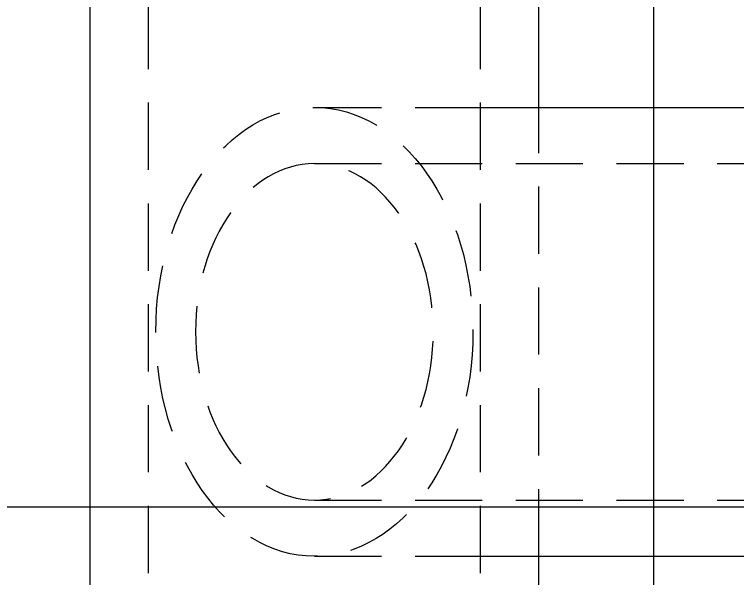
# Model space of a CAD drawing. Header units: millimetres. Extents: x -46397 to 283259, y -8690 to 23983.
# Drawn here: x -39768.6 to -39714.9, y 5767.6 to 5809.5 of the extents above; entities that cross this region are included whole.
import ezdxf

# ---------------------------------------------------------------- set-up
doc = ezdxf.new("R2010")
doc.units = ezdxf.units.MM
doc.linetypes.add('CENTER', pattern=[2, 1.25, -0.25, 0.25, -0.25])
doc.linetypes.add('HIDDENX2', pattern=[0.75, 0.5, -0.25])
doc.layers.get('Defpoints').update_dxf_attribs({"lineweight": 0})
doc.layers.add('DUONGTAM', color=1, linetype='CENTER', lineweight=0)
doc.layers.add('PHANTOM 2', color=8, linetype='Continuous', lineweight=0)
doc.styles.add('GHI CHÚ 1', font='isocp_IV25.ttf', dxfattribs={"width": 0.8})
doc.dimstyles.new('1-30SCALE', dxfattribs={"dimtxt": 75, "dimasz": 75, "dimexe": 37.5, "dimexo": 30, "dimgap": 30, "dimtad": 1, "dimtoh": 1, "dimdec": 0, "dimdsep": 46, "dimtxsty": 'GHI CHÚ 1', "dimcen": 0.09, "dimclrd": 256, "dimclre": 256, "dimclrt": 2, "dimadec": 0, "dimazin": 0, "dimtfac": 1, "dimtdec": 0, "dimtofl": 0, "dimtmove": 0, "dimatfit": 3, "dimfxl": 1, "dimlwd": 0, "dimlwe": 0, "dimarcsym": 0})

# ---------------------------------------------------------------- blocks, each defined once
blk = doc.blocks.new('*D1602')
at = {"layer": 'Defpoints', "color": 0, "transparency": 16777216}
for p in [(-39820.506, 5772.903, -1.499), (-39366.013, 5772.903), (-39595.047, 5022.903, -1.499)]:
    blk.add_point(p, dxfattribs=at)
at = {"layer": 'PHANTOM 2', "linetype": 'Continuous', "lineweight": 0, "transparency": 16777216}
for p, q in [((-39790.506, 5772.903), (-39336.013, 5772.903)), ((-39366.013, 5112.903), (-39366.013, 5682.903)), ((-39565.047, 5022.903), (-39336.013, 5022.903))]:
    blk.add_line(p, q, dxfattribs=at)
at = {"layer": 'PHANTOM 2', "transparency": 16777216}
for points in [[(-39381.013, 5682.903), (-39351.013, 5682.903), (-39366.013, 5772.903)], [(-39381.013, 5112.903), (-39351.013, 5112.903), (-39366.013, 5022.903)]]:
    blk.add_solid(points, dxfattribs=at)
at = {"layer": 'PHANTOM 2', "color": 2, "transparency": 16777216, "insert": (-39443.513, 5397.903), "char_height": 95, "attachment_point": 5, "rotation": 90, "style": 'GHI CHÚ 1'}
blk.add_mtext('750', dxfattribs=at)

msp = doc.modelspace()

# ---------------------------------------------------------------- linework, layer by layer
at = {"color": 1, "linetype": 'HIDDENX2', "lineweight": 0, "ltscale": 10, "extrusion": (6.89019e-16, 1, 0)}
for p, q in [((-39758.668, 5685.48, -1.499), (-39758.668, 5857.569, -1.499)), ((-39733.955, 5685.48, -1.499), (-39733.955, 5857.569, -1.499)), ((-39746.311, 5802.631, -1.499), (-39734.503, 5802.631, -1.499)), ((-39729.611, 5769.231, -1.499), (-39729.611, 5802.631, -1.499)), ((-39746.311, 5798.444, -1.499), (-39661.101, 5798.444, -1.499)), ((-39746.311, 5773.418, -1.499), (-39661.101, 5773.418, -1.499)), ((-39746.311, 5769.231, -1.499), (-39734.503, 5769.231, -1.499))]:
    msp.add_line(p, q, dxfattribs=at)
at = {"color": 2, "linetype": 'Continuous', "lineweight": 0, "ltscale": 10, "extrusion": (6.89019e-16, 1, 0)}
for p, q in [((-39763.011, 5760.527, -1.499), (-39763.011, 5810.527, -1.499)), ((-39729.611, 5802.631, -1.499), (-39729.611, 5810.527, -1.499)), ((-39734.503, 5802.631, -1.499), (-39661.101, 5802.631, -1.499)), ((-39734.503, 5769.231, -1.499), (-39661.101, 5769.231, -1.499)), ((-39729.611, 5760.527, -1.499), (-39729.611, 5769.231, -1.499))]:
    msp.add_line(p, q, dxfattribs=at)
at = {"color": 1, "linetype": 'HIDDENX2', "lineweight": 0, "ltscale": 10}
msp.add_ellipse((-39746.311, 5785.931, -1.499), major_axis=(0, 16.7), ratio=0.707107, start_param=-3.14159265359303, end_param=3.141592653586556, dxfattribs=at)
at = {"color": 1, "linetype": 'HIDDENX2', "lineweight": 0, "ltscale": 10, "extrusion": (0, 0, -1)}
msp.add_ellipse((-39746.311, 5785.931, -1.499), major_axis=(0, -12.513), ratio=0.707107, start_param=-3.141592653586566, end_param=3.14159265359302, dxfattribs=at)
at = {"layer": 'DUONGTAM', "color": 5, "lineweight": 0, "ltscale": 100, "elevation": -1.499}
msp.add_lwpolyline([(-41033.047, 5772.971), (-41033.047, 4272.971), (-41033.047, 4223.145, 0.284296), (-40890.689, 3989.71, 0.238987), (-39863.405, 3989.71, 0.284296), (-39721.047, 4223.145), (-39721.047, 4272.971), (-39721.047, 5772.971), (-39721.047, 5822.796, 0.284296), (-39863.404, 6056.231, 0.238987), (-40890.688, 6056.231, 0.284296), (-41033.047, 5822.796)], format="xyb", close=True, dxfattribs=at)

# ---------------------------------------------------------------- dimensions: what is measured, and where the dimension line sits
at = {"layer": 'PHANTOM 2'}
dim = msp.add_linear_dim(base=(-39366.013, 5772.903), p1=(-39595.047, 5022.903, -1.499), p2=(-39820.506, 5772.903, -1.499), angle=90, dimstyle='1-30SCALE', override={"dimtxt": 95, "dimasz": 90, "dimexe": 30, "dimtmove": 1}, dxfattribs=at)
dim.commit()
dim.dimension.update_dxf_attribs({"geometry": '*D1602', "text_midpoint": (-39443.513, 5397.903)})

doc.saveas('drawing.dxf')
